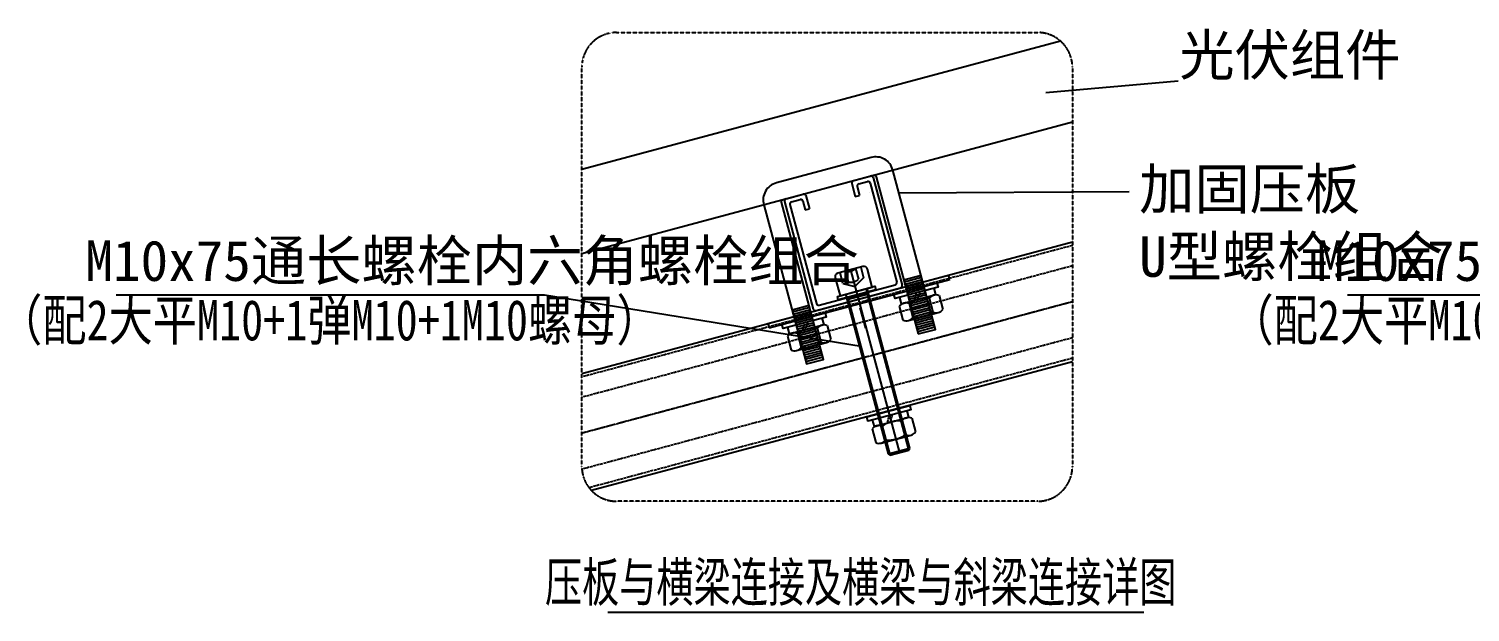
# Model space of a CAD drawing. Header units: millimetres. Extents: x -14454 to 167453, y -24 to 28032.
# Drawn here: x 52412 to 57392, y 20993 to 23008 of the extents above; entities that cross this region are included whole.
import ezdxf
from ezdxf.enums import TextEntityAlignment as Align

# ---------------------------------------------------------------- set-up
doc = ezdxf.new("R2010")
doc.units = ezdxf.units.MM
for name, pattern in [('ACAD_ISO02W100', [15, 12, -3]), ('CENTER', [50.8, 31.75, -6.35, 6.35, -6.35]), ('CENTER2', [1.125, 0.75, -0.125, 0.125, -0.125]), ('CONTINUOUS1', [0]), ('DASH', [0.35, 0.25, -0.1]), ('DASHED', [19.05, 12.7, -6.35]), ('HIDDEN2', [4.7625, 3.175, -1.5875])]:
    doc.linetypes.add(name, pattern=pattern)
for name, color, linetype in [('003_THICK', 7, 'CONTINUOUS1'), ('cushician', 7, 'Continuous'), ('CY_生产图', 7, 'Continuous'), ('E-BUSB', 1, 'Continuous'), ('中心线', 1, 'CENTER2'), ('图块替换', 7, 'Continuous'), ('引线框', 1, 'HIDDEN2'), ('标注', 3, 'Continuous'), ('粗线', 7, 'Continuous'), ('组件', 4, 'Continuous'), ('细线', 3, 'DASH'), ('虚线', 3, 'ACAD_ISO02W100')]:
    doc.layers.add(name, color=color, linetype=linetype)
doc.layers.add('粗实线层', color=7, linetype='Continuous', lineweight=35)
doc.styles.add('HZTXT', font='simfang.ttf', dxfattribs={"bigfont": 'HZTXT'})
doc.dimstyles.new('标注', dxfattribs={"dimtxt": 3.5, "dimasz": 1, "dimexe": 1, "dimexo": 1, "dimgap": 1, "dimtad": 1, "dimdec": 0, "dimzin": 0, "dimdsep": 46, "dimtxsty": 'HZTXT', "dimblk": 'ARCHTICK', "dimcen": 0, "dimclrd": 144, "dimclre": 144, "dimclrt": 2, "dimadec": 0, "dimazin": 0, "dimtfac": 1, "dimtdec": 0, "dimtix": 1, "dimtmove": 2, "dimatfit": 3, "dimfxl": 0, "dimtolj": 1, "dimtzin": 0, "dimlwe": -1, "dimarcsym": 0})

# ---------------------------------------------------------------- blocks, each defined once
blk = doc.blocks.new('_ArchTick')
at = {"color": 0, "linetype": 'ByBlock', "const_width": 0.15}
blk.add_lwpolyline([(-0.5, -0.5), (0.5, 0.5)], dxfattribs=at)
blk = doc.blocks.new('zj56zj551111K12827cnmS12312311A$C3C46345F')
at = {"layer": '粗线'}
for p, q in [((1, 52), (9, 52)), ((32.3, 52), (40.3, 52)), ((0, 51), (0, 1)), ((2, 49), (2, 3)), ((3, 50), (7, 50)), ((8, 49), (8, 44.9)), ((10, 51), (10, 44.9)), ((31.3, 51), (31.3, 44.9)), ((33.3, 49), (33.3, 44.9)), ((34.3, 50), (38.3, 50)), ((39.3, 49), (39.3, 3)), ((41.3, 51), (41.3, 1)), ((8, 44.9), (10, 44.9)), ((31.3, 44.9), (33.3, 44.9)), ((1, 0), (40.3, 0)), ((3, 2), (38.3, 2))]:
    blk.add_line(p, q, dxfattribs=at)
for centre, start, end in [((1, 51), 90, 180), ((9, 51), 0, 90), ((32.3, 51), 90, 180), ((40.3, 51), 0, 90), ((3, 49), 90, 180), ((7, 49), 0, 90), ((34.3, 49), 90, 180), ((38.3, 49), 0, 90), ((1, 1), 180, 270), ((3, 3), 180, 270), ((38.3, 3), 270, 0), ((40.3, 1), 270, 0)]:
    blk.add_arc(centre, 1, start, end, dxfattribs=at)
blk = doc.blocks.new('zj56zj551111K12827cnmSZDFRWGFSFA$C67153D70')
at = {"layer": '003_THICK'}
for p, q in [((0.96, 7.22), (0.96, 0.82)), ((3.27, 8.04), (17.13, 8.04)), ((5.58, 7.22), (5.58, 0.82)), ((14.82, 7.22), (14.82, 0.82)), ((19.44, 7.22), (19.44, 0.82)), ((3.27, 0), (17.13, 0))]:
    blk.add_line(p, q, dxfattribs=at)
for centre, radius, start, end in [((3.27, 4.38), 3.66, 50.8833, 129.1167), ((10.2, -5.38), 13.42, 69.8555, 110.1445), ((17.13, 4.38), 3.66, 50.8833, 129.1167), ((3.27, 3.66), 3.66, 230.88328, 309.11672), ((10.2, 13.42), 13.42, 249.85554, 290.14446), ((17.13, 3.66), 3.66, 230.88328, 309.11672)]:
    blk.add_arc(centre, radius, start, end, dxfattribs=at)
at = {"layer": 'cushician'}
for p, q in [((2.2, 8.04), (2.2, 11.04)), ((2.2, 8.04), (18.2, 8.04)), ((18.2, 8.04), (18.2, 11.04))]:
    blk.add_line(p, q, dxfattribs=at)
blk.add_lwpolyline([(0, 13.04), (20, 13.04), (20, 11.04), (0, 11.04)], close=True, dxfattribs=at)
at = {"layer": '细线', "color": 2}
for p, q in [((8.27, 8.04), (10, 11.04)), ((9.71, 8.04), (11.44, 11.04))]:
    blk.add_line(p, q, dxfattribs=at)
blk = doc.blocks.new('zj56zj551111K12827cnmSM10X75内六角螺栓组合')
for p, q in [((8018.68, 5346.61, 0), (8018.68, 5338.28, 0)), ((8032.01, 5348.28, 0), (8020.35, 5348.28, 0)), ((8026.18, 5348.28, 0), (8026.18, 5348.28, 0)), ((8033.68, 5338.28, 0), (8033.68, 5346.61, 0)), ((8018.68, 5338.28, 0), (8033.68, 5338.28, 0)), ((8021.18, 5338.28, 0), (8021.18, 5264.11, 0)), ((8021.18, 5335.78, 0), (8031.18, 5335.78, 0)), ((8031.18, 5338.28, 0), (8031.18, 5264.11, 0)), ((8021.18, 5264.11, 0), (8031.18, 5264.11, 0)), ((8021.18, 5264.11, 0), (8021.8, 5263.28, 0)), ((8021.8, 5263.28, 0), (8030.55, 5263.28, 0)), ((8031.18, 5264.11, 0), (8030.55, 5263.28, 0))]:
    blk.add_line(p, q)
at = {"color": 3, "linetype": 'DASHED'}
for p, q in [((8021.37, 5343.28, 0), (8021.37, 5348.28, 0)), ((8023.77, 5348.28, 0), (8023.77, 5343.28, 0)), ((8028.59, 5348.28, 0), (8028.59, 5343.28, 0)), ((8030.99, 5348.28, 0), (8030.99, 5343.28, 0)), ((8021.37, 5343.28, 0), (8026.18, 5340.5, 0)), ((8030.99, 5343.28, 0), (8026.18, 5340.5, 0))]:
    blk.add_line(p, q, dxfattribs=at)
at = {"color": 1, "linetype": 'CENTER', "ltscale": 9}
blk.add_line((8026.18, 5348.28, 0), (8026.18, 5263.28, 0), dxfattribs=at)
at = {"color": 3}
for p, q in [((8021.8, 5335.78, 0), (8021.18, 5338.28, 0)), ((8021.8, 5335.78, 0), (8021.8, 5264.11, 0)), ((8030.55, 5335.78, 0), (8031.18, 5338.28, 0)), ((8030.55, 5335.78, 0), (8030.55, 5264.11, 0))]:
    blk.add_line(p, q, dxfattribs=at)
at = {"elevation": 0}
blk.add_lwpolyline([(8017.43, 5338.28), (8034.93, 5338.28), (8034.93, 5336.61), (8017.43, 5336.61)], close=True, dxfattribs=at)
for centre, start, end in [((8020.35, 5346.61, 0), 89.99999, 180.00001), ((8032.01, 5346.61, 0), 0.00001, 89.99999)]:
    blk.add_arc(centre, 1.67, start, end)
at = {"color": 3, "linetype": 'DASHED'}
for centre in [(8026.18, 5353.02, 0), (8026.18, 5348.02, 0)]:
    blk.add_arc(centre, 5.32, 243.09469, 296.9053, dxfattribs=at)
at = {"layer": 'E-BUSB'}
blk.add_line((8026.18, 5334.95, 0), (8026.18, 5263.28, 0), dxfattribs=at)
at = {"layer": '粗实线层'}
blk.add_line((8026.19, 5321.11, 0), (8026.19, 5330.61, 0), dxfattribs=at)
at = {"layer": '粗线', "rotation": 359.9999998357005}
blk.add_blockref('zj56zj551111K12827cnmSZDFRWGFSFA$C67153D70', (8016.18, 5269.57, 0), dxfattribs=at)
blk = doc.blocks.new('zj56zj551111K12827cnmS竖装压块')
for p, q in [((291899.16, 884520.62, 0), (291899.16, 884520.62, 0)), ((291933.46, 884520.62, 0), (291933.46, 884520.62, 0))]:
    blk.add_line(p, q)
blk.add_blockref('zj56zj551111K12827cnmSM10X75内六角螺栓组合', (283890.12, 879141.11, 0))
at = {"layer": '粗线'}
blk.add_blockref('zj56zj551111K12827cnmS12312311A$C3C46345F', (291895.66, 884475.72, 0), dxfattribs=at)
blk = doc.blocks.new('zj56zj551111K12827cnmSVFDFDBGdgrtedfghM8X105U型压块螺栓')
for p, q in [((-2155796166.540478, -2296044651.556607), (-2155796174.540478, -2296044651.556607)), ((-2155796166.540478, -2296044652.556607), (-2155796174.540478, -2296044652.556607)), ((-2155796166.540478, -2296044653.556607), (-2155796174.540478, -2296044653.556606)), ((-2155796114.540478, -2296044651.556607), (-2155796122.540478, -2296044651.556607)), ((-2155796114.540478, -2296044652.556607), (-2155796122.540478, -2296044652.556607)), ((-2155796114.540478, -2296044653.556607), (-2155796122.540478, -2296044653.556606)), ((-2155796166.540478, -2296044654.556606), (-2155796174.540478, -2296044654.556606)), ((-2155796166.540478, -2296044655.556607), (-2155796174.540478, -2296044655.556607)), ((-2155796166.540478, -2296044656.556607), (-2155796174.540478, -2296044656.556607)), ((-2155796166.540478, -2296044657.556607), (-2155796174.540478, -2296044657.556607)), ((-2155796166.540478, -2296044658.556607), (-2155796174.540478, -2296044658.556607)), ((-2155796166.540478, -2296044659.556607), (-2155796174.540478, -2296044659.556607)), ((-2155796166.540478, -2296044660.556607), (-2155796174.540478, -2296044660.556607)), ((-2155796114.540478, -2296044654.556606), (-2155796122.540478, -2296044654.556606)), ((-2155796114.540478, -2296044655.556607), (-2155796122.540478, -2296044655.556607)), ((-2155796114.540478, -2296044656.556607), (-2155796122.540478, -2296044656.556607)), ((-2155796114.540478, -2296044657.556607), (-2155796122.540478, -2296044657.556607)), ((-2155796114.540478, -2296044658.556607), (-2155796122.540478, -2296044658.556607)), ((-2155796114.540478, -2296044659.556607), (-2155796122.540478, -2296044659.556607)), ((-2155796114.540478, -2296044660.556607), (-2155796122.540478, -2296044660.556607)), ((-2155796166.540478, -2296044661.556606), (-2155796174.540478, -2296044661.556606)), ((-2155796166.540478, -2296044662.556606), (-2155796174.540478, -2296044662.556606)), ((-2155796166.540478, -2296044663.556606), (-2155796174.540478, -2296044663.556607)), ((-2155796166.540478, -2296044664.556606), (-2155796174.540478, -2296044664.556607)), ((-2155796166.540478, -2296044665.556607), (-2155796174.540478, -2296044665.556607)), ((-2155796166.540478, -2296044666.556607), (-2155796174.540478, -2296044666.556607)), ((-2155796114.540478, -2296044661.556607), (-2155796122.540478, -2296044661.556606)), ((-2155796114.540478, -2296044662.556606), (-2155796122.540478, -2296044662.556606)), ((-2155796114.540478, -2296044663.556607), (-2155796122.540478, -2296044663.556607)), ((-2155796114.540478, -2296044664.556607), (-2155796122.540478, -2296044664.556607)), ((-2155796114.540478, -2296044665.556607), (-2155796122.540478, -2296044665.556607)), ((-2155796114.540478, -2296044666.556607), (-2155796122.540478, -2296044666.556607)), ((-2155796166.540478, -2296044667.556607), (-2155796174.540478, -2296044667.556607)), ((-2155796166.540478, -2296044668.556607), (-2155796174.540478, -2296044668.556607)), ((-2155796166.540478, -2296044669.556607), (-2155796174.540478, -2296044669.556607)), ((-2155796166.540478, -2296044670.556606), (-2155796174.540478, -2296044670.556606)), ((-2155796166.540478, -2296044671.556606), (-2155796174.540478, -2296044671.556606)), ((-2155796166.540478, -2296044672.556606), (-2155796174.540478, -2296044672.556606)), ((-2155796166.540478, -2296044673.556606), (-2155796174.540478, -2296044673.556606)), ((-2155796114.540478, -2296044667.556607), (-2155796122.540478, -2296044667.556607)), ((-2155796114.540478, -2296044668.556607), (-2155796122.540478, -2296044668.556607)), ((-2155796114.540478, -2296044669.556607), (-2155796122.540478, -2296044669.556607)), ((-2155796114.540478, -2296044670.556607), (-2155796122.540478, -2296044670.556606)), ((-2155796114.540478, -2296044671.556606), (-2155796122.540478, -2296044671.556606)), ((-2155796114.540478, -2296044672.556607), (-2155796122.540478, -2296044672.556607)), ((-2155796114.540478, -2296044673.556606), (-2155796122.540478, -2296044673.556607)), ((-2155796166.540478, -2296044674.556607), (-2155796174.540478, -2296044674.556607)), ((-2155796166.540478, -2296044675.556607), (-2155796174.540478, -2296044675.556607)), ((-2155796114.540478, -2296044674.556607), (-2155796122.540478, -2296044674.556607)), ((-2155796114.540478, -2296044675.556607), (-2155796122.540478, -2296044675.556607))]:
    blk.add_line(p, q)
blk.add_lwpolyline([(-2155796122.540478, -2296044676.584091), (-2155796114.540478, -2296044676.584092), (-2155796114.540478, -2296044602.556607, 0.4142135624), (-2155796122.540478, -2296044594.556607), (-2155796166.540478, -2296044594.556607, 0.4142135624), (-2155796174.540478, -2296044602.556607), (-2155796174.540478, -2296044676.584092), (-2155796166.540478, -2296044676.584092), (-2155796166.540478, -2296044603.556607, -0.4142135592), (-2155796165.540478, -2296044602.556606), (-2155796123.540478, -2296044602.556606, -0.4142135656), (-2155796122.540478, -2296044603.556606), (-2155796122.540478, -2296044676.584092)], format="xyb")
blk = doc.blocks.new('zj56zj551111K12827cnmSVFDFDBGdgrtedfghA$C67153D70')
at = {"layer": '003_THICK'}
for p, q in [((0.96, 7.22), (0.96, 0.82)), ((3.27, 8.04), (17.13, 8.04)), ((5.58, 7.22), (5.58, 0.82)), ((14.82, 7.22), (14.82, 0.82)), ((19.44, 7.22), (19.44, 0.82)), ((3.27, 0), (17.13, 0))]:
    blk.add_line(p, q, dxfattribs=at)
for centre, radius, start, end in [((3.27, 4.38), 3.66, 50.8833, 129.1167), ((10.2, -5.38), 13.42, 69.8555, 110.1445), ((17.13, 4.38), 3.66, 50.8833, 129.1167), ((3.27, 3.66), 3.66, 230.88328, 309.11672), ((10.2, 13.42), 13.42, 249.85554, 290.14446), ((17.13, 3.66), 3.66, 230.88328, 309.11672)]:
    blk.add_arc(centre, radius, start, end, dxfattribs=at)
at = {"layer": 'cushician'}
for p, q in [((2.2, 8.04), (2.2, 11.04)), ((2.2, 8.04), (18.2, 8.04)), ((18.2, 8.04), (18.2, 11.04))]:
    blk.add_line(p, q, dxfattribs=at)
blk.add_lwpolyline([(0, 13.04), (20, 13.04), (20, 11.04), (0, 11.04)], close=True, dxfattribs=at)
at = {"layer": '细线', "color": 2}
for p, q in [((8.27, 8.04), (10, 11.04)), ((9.71, 8.04), (11.44, 11.04))]:
    blk.add_line(p, q, dxfattribs=at)
blk = doc.blocks.new('zj56zj551111K12827cnmSVFDFDBGdgrtedfghYABAN')
for p, q in [((-27.11, -61.1), (54.03, -39.36)), ((-26.59, -63.03), (54.55, -41.29)), ((54.55, -41.29), (54.03, -39.36)), ((-27.11, -61.1), (-26.59, -63.03))]:
    blk.add_line(p, q)
at = {"rotation": 15.00001912494984}
blk.add_blockref('zj56zj551111K12827cnmSVFDFDBGdgrtedfghM8X105U型压块螺栓', (1488078174.15, 2775770376.2), dxfattribs=at)
at = {"layer": '粗线', "rotation": 15.00001912494987}
for p in [(32.81, -60.61), (-17.42, -74.07)]:
    blk.add_blockref('zj56zj551111K12827cnmSVFDFDBGdgrtedfghA$C67153D70', p, dxfattribs=at)
blk = doc.blocks.new('zj56zj55A$C85283b43')
at = {"extrusion": (-7.98647e-08, -4.15749e-08, 1), "xscale": 7.999999999999998, "yscale": 7.999999999999998, "zscale": 7.999999999999998, "rotation": 9.999982512723069}
blk.add_blockref('zj56zj551111K12827cnmSVFDFDBGdgrtedfghYABAN', (0, 0), dxfattribs=at)
at = {"layer": '图块替换', "xscale": 8, "yscale": 8, "zscale": 8, "rotation": 25.0000015203259}
blk.add_blockref('zj56zj551111K12827cnmS竖装压块', (874012.6, -7400188.1, 0), dxfattribs=at)
blk = doc.blocks.new('平屋面支架节点图')
blk.add_line((2256.9, 3741.8, 0), (4570.4, 3741.8, 0))
at = {"elevation": -0.9}
for points in [[(2144.2, 4772.7), (4262.7, 5340.3)], [(4262.7, 4822.7), (2186.3, 4266.3)]]:
    blk.add_lwpolyline(points, dxfattribs=at)
at = {"layer": '中心线'}
blk.add_line((4262.7, 5081.5, -0.7), (2144.2, 4513.9, -0.6), dxfattribs=at)
at = {"layer": '引线框', "color": 1, "linetype": 'ACAD_ISO02W100', "ltscale": 0.02, "elevation": -3.8}
blk.add_lwpolyline([(2294.2, 6244), (4112.7, 6244, -0.414214), (4262.7, 6094), (4262.7, 4370.6, -0.414214), (4112.7, 4220.6), (2294.2, 4220.6, -0.414214), (2144.2, 4370.6), (2144.2, 6094, -0.414214)], format="xyb", close=True, dxfattribs=at)
at = {"layer": '标注', "color": 3, "elevation": -3.8}
for points in [[(3351, 4888.1), (1982.5, 5110.6), (133, 5110.6)], [(9094.6, 5016.3), (7299.5, 5110.6), (5450, 5110.6)]]:
    blk.add_lwpolyline(points, dxfattribs=at)
at = {"layer": '组件', "elevation": -3.8}
for points in [[(4211.7, 6206.7), (2144.2, 5652.7)], [(2144.2, 5290.3), (4262.7, 5858)]]:
    blk.add_lwpolyline(points, dxfattribs=at)
at = {"layer": '虚线'}
for p, q in [((4262.7, 5324.8, -0.7), (2144.2, 4757.1, -0.6)), ((4262.7, 5236.8, -0.7), (2144.2, 4669.1, -0.6)), ((4262.7, 4926.2, -0.7), (2144.2, 4358.6, -0.6)), ((4262.7, 4838.2, -0.7), (2175.4, 4278.9, -0.6))]:
    blk.add_line(p, q, dxfattribs=at)
at = {"xscale": 1.201986212381792, "yscale": 1.201986212381792, "zscale": 1.201986212381792, "rotation": 349.9999972771691}
blk.add_blockref('zj56zj55A$C85283b43', (3208.6, 5575.5, -3.8), dxfattribs=at)
at = {"color": 2, "style": 'HZTXT', "width": 0.8}
for p in [(1054.1, 5090, -5.3), (6371.1, 5090, -5.3)]:
    blk.add_text('（配2大平M10+1弹M10+1M10螺母）', height=175, dxfattribs=at).set_placement(p, align=Align.TOP_CENTER)
at = {"color": 4, "style": 'HZTXT', "width": 0.7}
blk.add_text('压板与横梁连接及横梁与斜梁连接详图', height=168, dxfattribs=at).set_placement((3348.4, 3955.7, 0), align=Align.TOP_CENTER)
at = {"color": 2, "char_height": 175, "attachment_point": 7, "style": 'HZTXT'}
for s, insert in [('光伏组件', (4724.4, 6040.3, 0)), ('加固压板\\PU型螺栓组合', (4550.7, 5170.7, 0)), ('M10x75通长螺栓内六角螺栓组合', (0.7, 5150.7, -3.8)), ('M10x75通长螺栓内六角螺栓组合', (5317.7, 5150.7, -3.8))]:
    blk.add_mtext(s, dxfattribs=dict(at, insert=insert))
at = {"color": 3}
for points, override in [([(4147.6, 5984.5, 0), (4719.4, 6035.3, 0)], {"dimscale": 5, "dimgap": 1, "dimtad": 1, "dimclrd": 3}), ([(3513.5, 5552.2, 0), (4507.9, 5557.1, 0)], {"dimscale": 5, "dimclrd": 3})]:
    blk.add_leader(points, dimstyle='标注', override=override, dxfattribs=at)

msp = doc.modelspace()

# ---------------------------------------------------------------- block references
at = {"layer": 'CY_生产图', "xscale": 0.8, "yscale": 0.8, "zscale": 0.8}
msp.add_blockref('平屋面支架节点图', (52607.297, 18000, 14.985), dxfattribs=at)

doc.saveas('drawing.dxf')
